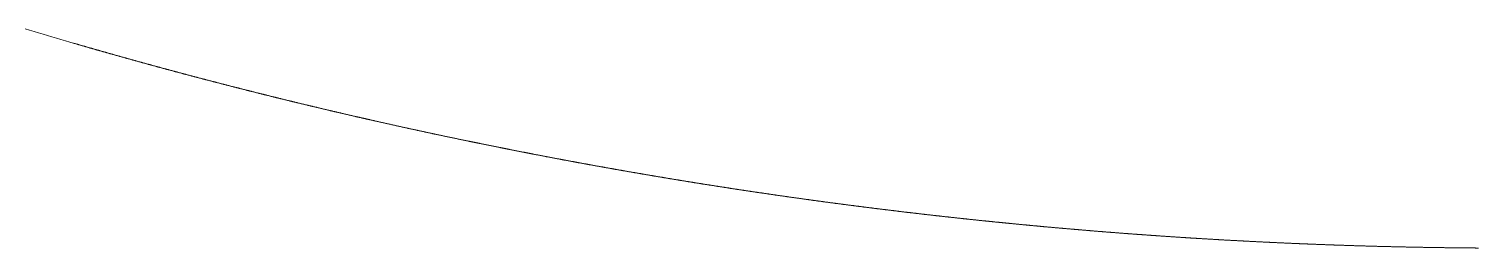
# Model space of a CAD drawing. Header units: millimetres. Extents: x 340455 to 340556, y 7380652 to 7380707.
# Drawn here: x 340485.4193 to 340485.4891, y 7380687.3692 to 7380687.3797 of the extents above; entities that cross this region are included whole.
import ezdxf

# ---------------------------------------------------------------- set-up
doc = ezdxf.new("R2010")
doc.units = ezdxf.units.MM
doc.layers.add('Visto', color=144, linetype='Continuous', lineweight=5)

# ---------------------------------------------------------------- blocks, each defined once
blk = doc.blocks.new('SHAPE2DVIEW008')
at = {"color": 0}
blk.add_lwpolyline([(5970.858, -7463.298), (5970.793, -7463.513), (5970.729, -7463.728), (5970.666, -7463.944), (5970.602, -7464.16), (5970.539, -7464.375), (5970.475, -7464.591), (5970.412, -7464.806), (5970.35, -7465.022), (5970.287, -7465.238), (5970.225, -7465.454), (5970.181, -7465.606), (5970.173, -7465.632), (5970.166, -7465.658), (5970.158, -7465.684), (5970.151, -7465.71), (5970.143, -7465.736), (5970.136, -7465.762), (5970.128, -7465.788), (5970.121, -7465.814), (5970.113, -7465.839), (5970.106, -7465.865), (5970.098, -7465.891), (5970.091, -7465.917), (5970.083, -7465.943), (5970.076, -7465.969), (5970.068, -7465.995), (5970.061, -7466.021), (5970.053, -7466.047), (5970.046, -7466.073), (5970.038, -7466.099), (5970.031, -7466.125), (5970.023, -7466.151), (5970.016, -7466.177), (5970.008, -7466.203), (5970.001, -7466.229), (5969.993, -7466.255), (5969.986, -7466.28), (5969.978, -7466.306), (5969.971, -7466.332), (5969.963, -7466.358), (5969.956, -7466.384), (5969.949, -7466.41), (5969.941, -7466.436), (5969.934, -7466.462), (5969.926, -7466.488), (5969.919, -7466.514), (5969.911, -7466.54), (5969.904, -7466.566), (5969.897, -7466.592), (5969.889, -7466.618), (5969.882, -7466.644), (5969.874, -7466.67), (5969.867, -7466.696), (5969.859, -7466.722), (5969.852, -7466.748), (5969.845, -7466.774), (5969.837, -7466.8), (5969.83, -7466.826), (5969.822, -7466.852), (5969.815, -7466.878), (5969.808, -7466.903), (5969.8, -7466.929), (5969.793, -7466.955), (5969.785, -7466.981), (5969.778, -7467.007), (5969.771, -7467.033), (5969.763, -7467.059), (5969.756, -7467.085), (5969.749, -7467.111), (5969.741, -7467.137), (5969.734, -7467.163), (5969.727, -7467.189), (5969.719, -7467.215), (5969.712, -7467.241), (5969.704, -7467.267), (5969.697, -7467.293), (5969.69, -7467.319), (5969.682, -7467.345), (5969.675, -7467.371), (5969.668, -7467.397), (5969.66, -7467.423), (5969.653, -7467.449), (5969.646, -7467.475), (5969.638, -7467.501), (5969.631, -7467.527), (5969.624, -7467.553), (5969.616, -7467.579), (5969.609, -7467.605), (5969.602, -7467.631), (5969.594, -7467.657), (5969.587, -7467.683), (5969.58, -7467.709), (5969.573, -7467.735), (5969.565, -7467.761), (5969.558, -7467.787), (5969.551, -7467.813), (5969.543, -7467.839), (5969.536, -7467.865), (5969.529, -7467.891), (5969.522, -7467.917), (5969.514, -7467.943), (5969.507, -7467.969), (5969.5, -7467.995), (5969.492, -7468.021), (5969.485, -7468.047), (5969.478, -7468.073), (5969.471, -7468.099), (5969.463, -7468.125), (5969.456, -7468.151), (5969.449, -7468.177), (5969.442, -7468.203), (5969.434, -7468.229), (5969.427, -7468.255), (5969.42, -7468.281), (5969.413, -7468.307), (5969.405, -7468.333), (5969.398, -7468.359), (5969.391, -7468.385), (5969.384, -7468.411), (5969.376, -7468.437), (5969.369, -7468.463), (5969.362, -7468.489), (5969.355, -7468.515), (5969.348, -7468.541), (5969.34, -7468.567), (5969.333, -7468.593), (5969.326, -7468.619), (5969.319, -7468.645), (5969.312, -7468.671), (5969.304, -7468.697), (5969.297, -7468.723), (5969.29, -7468.749), (5969.283, -7468.775), (5969.276, -7468.801), (5969.268, -7468.827), (5969.261, -7468.853), (5969.254, -7468.879), (5969.247, -7468.905), (5969.24, -7468.931), (5969.233, -7468.957), (5969.225, -7468.983), (5969.218, -7469.009), (5969.211, -7469.035), (5969.204, -7469.061), (5969.197, -7469.088), (5969.19, -7469.114), (5969.182, -7469.14), (5969.175, -7469.166), (5969.168, -7469.192), (5969.161, -7469.218), (5969.154, -7469.244), (5969.147, -7469.27), (5969.14, -7469.296), (5969.132, -7469.322), (5969.125, -7469.348), (5969.118, -7469.374), (5969.111, -7469.4), (5969.104, -7469.426), (5969.097, -7469.452), (5969.09, -7469.478), (5969.083, -7469.504), (5969.076, -7469.53), (5969.068, -7469.556), (5969.061, -7469.582), (5969.054, -7469.608), (5969.047, -7469.634), (5969.04, -7469.66), (5969.033, -7469.687), (5969.026, -7469.713), (5969.019, -7469.739), (5969.012, -7469.765), (5969.005, -7469.791), (5968.998, -7469.817), (5968.99, -7469.843), (5968.983, -7469.869), (5968.976, -7469.895), (5968.969, -7469.921), (5968.962, -7469.947), (5968.955, -7469.973), (5968.948, -7469.999), (5968.941, -7470.025), (5968.934, -7470.051), (5968.927, -7470.077), (5968.92, -7470.103), (5968.913, -7470.129), (5968.906, -7470.156), (5968.899, -7470.182), (5968.892, -7470.208), (5968.885, -7470.234), (5968.878, -7470.26), (5968.871, -7470.286), (5968.864, -7470.312), (5968.857, -7470.338), (5968.85, -7470.364), (5968.843, -7470.39), (5968.836, -7470.416), (5968.829, -7470.442), (5968.822, -7470.468), (5968.815, -7470.494), (5968.808, -7470.521), (5968.801, -7470.547), (5968.794, -7470.573), (5968.787, -7470.599), (5968.78, -7470.625), (5968.773, -7470.651), (5968.766, -7470.677), (5968.759, -7470.703), (5968.752, -7470.729), (5968.745, -7470.755), (5968.738, -7470.781), (5968.731, -7470.807), (5968.724, -7470.834), (5968.717, -7470.86), (5968.71, -7470.886), (5968.703, -7470.912), (5968.696, -7470.938), (5968.689, -7470.964), (5968.682, -7470.99), (5968.675, -7471.016), (5968.668, -7471.042), (5968.661, -7471.068), (5968.654, -7471.094), (5968.647, -7471.12), (5968.64, -7471.147), (5968.634, -7471.173), (5968.627, -7471.199), (5968.62, -7471.225), (5968.613, -7471.251), (5968.606, -7471.277), (5968.599, -7471.303), (5968.592, -7471.329), (5968.585, -7471.355), (5968.578, -7471.381), (5968.571, -7471.408), (5968.564, -7471.434), (5968.557, -7471.46), (5968.551, -7471.486), (5968.544, -7471.512), (5968.537, -7471.538), (5968.53, -7471.564), (5968.523, -7471.59), (5968.516, -7471.616), (5968.509, -7471.643), (5968.502, -7471.669), (5968.496, -7471.695), (5968.489, -7471.721), (5968.482, -7471.747), (5968.475, -7471.773), (5968.468, -7471.799), (5968.461, -7471.825), (5968.454, -7471.851), (5968.447, -7471.878), (5968.441, -7471.904), (5968.434, -7471.93), (5968.427, -7471.956), (5968.42, -7471.982), (5968.413, -7472.008), (5968.406, -7472.034), (5968.4, -7472.06), (5968.393, -7472.086), (5968.386, -7472.113), (5968.379, -7472.139), (5968.372, -7472.165), (5968.365, -7472.191), (5968.359, -7472.217), (5968.352, -7472.243), (5968.345, -7472.269), (5968.338, -7472.295), (5968.331, -7472.322), (5968.325, -7472.348), (5968.318, -7472.374), (5968.311, -7472.4), (5968.304, -7472.426), (5968.297, -7472.452), (5968.291, -7472.478), (5968.284, -7472.504), (5968.277, -7472.531), (5968.27, -7472.557), (5968.264, -7472.583), (5968.257, -7472.609), (5968.25, -7472.635), (5968.243, -7472.661), (5968.236, -7472.687), (5968.23, -7472.714), (5968.223, -7472.74), (5968.216, -7472.766), (5968.209, -7472.792), (5968.203, -7472.818), (5968.196, -7472.844), (5968.189, -7472.87), (5968.182, -7472.897), (5968.176, -7472.923), (5968.169, -7472.949), (5968.162, -7472.975), (5968.156, -7473.001), (5968.149, -7473.027), (5968.142, -7473.053), (5968.135, -7473.08), (5968.129, -7473.106), (5968.122, -7473.132), (5968.115, -7473.158), (5968.108, -7473.184), (5968.102, -7473.21), (5968.095, -7473.236), (5968.088, -7473.263), (5968.082, -7473.289), (5968.075, -7473.315), (5968.068, -7473.341), (5968.062, -7473.367), (5968.055, -7473.393), (5968.048, -7473.42), (5968.042, -7473.446), (5968.035, -7473.472), (5968.028, -7473.498), (5968.021, -7473.524), (5968.015, -7473.55), (5968.008, -7473.577), (5968.001, -7473.603), (5967.995, -7473.629), (5967.988, -7473.655), (5967.982, -7473.681), (5967.975, -7473.707), (5967.968, -7473.734), (5967.962, -7473.76), (5967.955, -7473.786), (5967.948, -7473.812), (5967.942, -7473.838), (5967.935, -7473.864), (5967.928, -7473.891), (5967.922, -7473.917), (5967.915, -7473.943), (5967.908, -7473.969), (5967.902, -7473.995), (5967.895, -7474.021), (5967.889, -7474.048), (5967.882, -7474.074), (5967.875, -7474.1), (5967.869, -7474.126), (5967.862, -7474.152), (5967.856, -7474.178), (5967.849, -7474.205), (5967.842, -7474.231), (5967.836, -7474.257), (5967.829, -7474.283), (5967.823, -7474.309), (5967.816, -7474.336), (5967.809, -7474.362), (5967.803, -7474.388), (5967.796, -7474.414), (5967.79, -7474.44), (5967.783, -7474.466), (5967.777, -7474.493), (5967.77, -7474.519), (5967.763, -7474.545), (5967.757, -7474.571), (5967.75, -7474.597), (5967.744, -7474.624), (5967.737, -7474.65), (5967.731, -7474.676), (5967.724, -7474.702), (5967.718, -7474.728), (5967.711, -7474.755), (5967.704, -7474.781), (5967.698, -7474.807), (5967.691, -7474.833), (5967.685, -7474.859), (5967.678, -7474.886), (5967.672, -7474.912), (5967.665, -7474.938), (5967.659, -7474.964), (5967.652, -7474.99), (5967.646, -7475.017), (5967.639, -7475.043), (5967.633, -7475.069), (5967.626, -7475.095), (5967.62, -7475.121), (5967.613, -7475.148), (5967.607, -7475.174), (5967.6, -7475.2), (5967.594, -7475.226), (5967.587, -7475.252), (5967.581, -7475.279), (5967.574, -7475.305), (5967.568, -7475.331), (5967.561, -7475.357), (5967.555, -7475.383), (5967.548, -7475.41), (5967.542, -7475.436), (5967.536, -7475.462), (5967.529, -7475.488), (5967.523, -7475.515), (5967.516, -7475.541), (5967.51, -7475.567), (5967.503, -7475.593), (5967.497, -7475.619), (5967.49, -7475.646), (5967.484, -7475.672), (5967.477, -7475.698), (5967.471, -7475.724), (5967.465, -7475.751), (5967.458, -7475.777), (5967.452, -7475.803), (5967.445, -7475.829), (5967.439, -7475.855), (5967.432, -7475.882), (5967.426, -7475.908), (5967.42, -7475.934), (5967.413, -7475.96), (5967.407, -7475.987), (5967.4, -7476.013), (5967.394, -7476.039), (5967.388, -7476.065), (5967.381, -7476.091), (5967.375, -7476.118), (5967.368, -7476.144), (5967.362, -7476.17), (5967.356, -7476.196), (5967.349, -7476.223), (5967.343, -7476.249), (5967.337, -7476.275), (5967.33, -7476.301), (5967.324, -7476.328), (5967.317, -7476.354), (5967.311, -7476.38), (5967.305, -7476.406), (5967.298, -7476.433), (5967.292, -7476.459), (5967.286, -7476.485), (5967.279, -7476.511), (5967.273, -7476.537), (5967.267, -7476.564), (5967.26, -7476.59), (5967.254, -7476.616), (5967.248, -7476.642), (5967.241, -7476.669), (5967.235, -7476.695), (5967.229, -7476.721), (5967.222, -7476.747), (5967.216, -7476.774), (5967.21, -7476.8), (5967.203, -7476.826), (5967.197, -7476.852), (5967.191, -7476.879), (5967.184, -7476.905), (5967.178, -7476.931), (5967.172, -7476.957), (5967.165, -7476.984), (5967.159, -7477.01), (5967.153, -7477.036), (5967.147, -7477.062), (5967.14, -7477.089), (5967.134, -7477.115), (5967.128, -7477.141), (5967.121, -7477.167), (5967.115, -7477.194), (5967.109, -7477.22), (5967.103, -7477.246), (5967.096, -7477.273), (5967.09, -7477.299), (5967.084, -7477.325), (5967.078, -7477.351), (5967.071, -7477.378), (5967.065, -7477.404), (5967.059, -7477.43), (5967.053, -7477.456), (5967.046, -7477.483), (5967.04, -7477.509), (5967.034, -7477.535), (5967.028, -7477.561), (5967.021, -7477.588), (5967.015, -7477.614), (5967.009, -7477.64), (5967.003, -7477.667), (5966.996, -7477.693), (5966.99, -7477.719), (5966.984, -7477.745), (5966.978, -7477.772), (5966.972, -7477.798), (5966.965, -7477.824), (5966.959, -7477.85), (5966.953, -7477.877), (5966.947, -7477.903), (5966.941, -7477.929), (5966.934, -7477.956), (5966.928, -7477.982), (5966.922, -7478.008), (5966.916, -7478.034), (5966.91, -7478.061), (5966.904, -7478.087), (5966.897, -7478.113), (5966.891, -7478.14), (5966.885, -7478.166), (5966.879, -7478.192), (5966.873, -7478.218), (5966.867, -7478.245), (5966.86, -7478.271), (5966.854, -7478.297), (5966.848, -7478.324), (5966.842, -7478.35), (5966.836, -7478.376), (5966.83, -7478.402), (5966.823, -7478.429), (5966.817, -7478.455), (5966.811, -7478.481), (5966.805, -7478.508), (5966.799, -7478.534), (5966.793, -7478.56), (5966.787, -7478.586), (5966.781, -7478.613), (5966.774, -7478.639), (5966.768, -7478.665), (5966.762, -7478.692), (5966.756, -7478.718), (5966.75, -7478.744), (5966.744, -7478.771), (5966.738, -7478.797), (5966.732, -7478.823), (5966.726, -7478.849), (5966.719, -7478.876), (5966.713, -7478.902), (5966.707, -7478.928), (5966.701, -7478.955), (5966.695, -7478.981), (5966.689, -7479.007), (5966.683, -7479.034), (5966.677, -7479.06), (5966.671, -7479.086), (5966.665, -7479.112), (5966.659, -7479.139), (5966.653, -7479.165), (5966.647, -7479.191), (5966.641, -7479.218), (5966.634, -7479.244), (5966.628, -7479.27), (5966.622, -7479.297), (5966.616, -7479.323), (5966.61, -7479.349), (5966.604, -7479.376), (5966.598, -7479.402), (5966.592, -7479.428), (5966.586, -7479.455), (5966.58, -7479.481), (5966.574, -7479.507), (5966.568, -7479.533), (5966.562, -7479.56), (5966.556, -7479.586), (5966.55, -7479.612), (5966.544, -7479.639), (5966.538, -7479.665), (5966.532, -7479.691), (5966.526, -7479.718), (5966.52, -7479.744), (5966.514, -7479.77), (5966.508, -7479.797), (5966.502, -7479.823), (5966.496, -7479.849), (5966.49, -7479.876), (5966.484, -7479.902), (5966.478, -7479.928), (5966.472, -7479.955), (5966.466, -7479.981), (5966.46, -7480.007), (5966.454, -7480.034), (5966.448, -7480.06), (5966.442, -7480.086), (5966.436, -7480.113), (5966.43, -7480.139), (5966.424, -7480.165), (5966.418, -7480.192), (5966.412, -7480.218), (5966.407, -7480.244), (5966.401, -7480.271), (5966.395, -7480.297), (5966.389, -7480.323), (5966.383, -7480.35), (5966.377, -7480.376), (5966.371, -7480.402), (5966.365, -7480.429), (5966.359, -7480.455), (5966.353, -7480.481), (5966.347, -7480.508), (5966.341, -7480.534), (5966.335, -7480.56), (5966.33, -7480.587), (5966.324, -7480.613), (5966.318, -7480.639), (5966.312, -7480.666), (5966.306, -7480.692), (5966.3, -7480.719), (5966.294, -7480.745), (5966.288, -7480.771), (5966.282, -7480.798), (5966.276, -7480.824), (5966.271, -7480.85), (5966.265, -7480.877), (5966.259, -7480.903), (5966.253, -7480.929), (5966.247, -7480.956), (5966.241, -7480.982), (5966.235, -7481.008), (5966.23, -7481.035), (5966.224, -7481.061), (5966.218, -7481.087), (5966.212, -7481.114), (5966.206, -7481.14), (5966.2, -7481.167), (5966.194, -7481.193), (5966.189, -7481.219), (5966.183, -7481.246), (5966.177, -7481.272), (5966.171, -7481.298), (5966.165, -7481.325), (5966.159, -7481.351), (5966.154, -7481.377), (5966.148, -7481.404), (5966.142, -7481.43), (5966.136, -7481.456), (5966.13, -7481.483), (5966.125, -7481.509), (5966.119, -7481.536), (5966.113, -7481.562), (5966.107, -7481.588), (5966.101, -7481.615), (5966.096, -7481.641), (5966.09, -7481.667), (5966.084, -7481.694), (5966.078, -7481.72), (5966.072, -7481.747), (5966.067, -7481.773), (5966.061, -7481.799), (5966.055, -7481.826), (5966.049, -7481.852), (5966.044, -7481.878), (5966.038, -7481.905), (5966.032, -7481.931), (5966.026, -7481.958), (5966.021, -7481.984), (5966.015, -7482.01), (5966.009, -7482.037), (5966.003, -7482.063), (5965.998, -7482.089), (5965.992, -7482.116), (5965.986, -7482.142), (5965.98, -7482.169), (5965.975, -7482.195), (5965.969, -7482.221), (5965.963, -7482.248), (5965.957, -7482.274), (5965.952, -7482.301), (5965.946, -7482.327), (5965.94, -7482.353), (5965.935, -7482.38), (5965.929, -7482.406), (5965.923, -7482.432), (5965.917, -7482.459), (5965.912, -7482.485), (5965.906, -7482.512), (5965.9, -7482.538), (5965.895, -7482.564), (5965.889, -7482.591), (5965.883, -7482.617), (5965.878, -7482.644), (5965.872, -7482.67), (5965.866, -7482.696), (5965.86, -7482.723), (5965.855, -7482.749), (5965.849, -7482.776), (5965.843, -7482.802), (5965.838, -7482.828), (5965.832, -7482.855), (5965.827, -7482.881), (5965.821, -7482.908), (5965.815, -7482.934), (5965.81, -7482.96), (5965.804, -7482.987), (5965.798, -7483.013), (5965.793, -7483.04), (5965.787, -7483.066), (5965.781, -7483.092), (5965.776, -7483.119), (5965.77, -7483.145), (5965.764, -7483.172), (5965.759, -7483.198), (5965.753, -7483.224), (5965.748, -7483.251), (5965.742, -7483.277), (5965.736, -7483.304), (5965.731, -7483.33), (5965.725, -7483.356), (5965.72, -7483.383), (5965.714, -7483.409), (5965.708, -7483.436), (5965.703, -7483.462), (5965.697, -7483.489), (5965.692, -7483.515), (5965.686, -7483.541), (5965.68, -7483.568), (5965.675, -7483.594), (5965.669, -7483.621), (5965.664, -7483.647), (5965.658, -7483.673), (5965.652, -7483.7), (5965.647, -7483.726), (5965.641, -7483.753), (5965.636, -7483.779), (5965.63, -7483.806), (5965.625, -7483.832), (5965.619, -7483.858), (5965.614, -7483.885), (5965.608, -7483.911), (5965.602, -7483.938), (5965.597, -7483.964), (5965.591, -7483.99), (5965.586, -7484.017), (5965.58, -7484.043), (5965.575, -7484.07), (5965.569, -7484.096), (5965.564, -7484.123), (5965.558, -7484.149), (5965.553, -7484.175), (5965.547, -7484.202), (5965.542, -7484.228), (5965.536, -7484.255), (5965.531, -7484.281), (5965.525, -7484.308), (5965.52, -7484.334), (5965.514, -7484.36), (5965.509, -7484.387), (5965.503, -7484.413), (5965.498, -7484.44), (5965.492, -7484.466), (5965.487, -7484.493), (5965.481, -7484.519), (5965.476, -7484.546), (5965.47, -7484.572), (5965.465, -7484.598), (5965.459, -7484.625), (5965.454, -7484.651), (5965.448, -7484.678), (5965.443, -7484.704), (5965.438, -7484.731), (5965.432, -7484.757), (5965.427, -7484.783), (5965.421, -7484.81), (5965.416, -7484.836), (5965.41, -7484.863), (5965.405, -7484.889), (5965.399, -7484.916), (5965.394, -7484.942), (5965.389, -7484.969), (5965.383, -7484.995), (5965.378, -7485.021), (5965.372, -7485.048), (5965.367, -7485.074), (5965.361, -7485.101), (5965.356, -7485.127), (5965.351, -7485.154), (5965.345, -7485.18), (5965.34, -7485.207), (5965.334, -7485.233), (5965.329, -7485.26), (5965.324, -7485.286), (5965.318, -7485.312), (5965.313, -7485.339), (5965.307, -7485.365), (5965.302, -7485.392), (5965.297, -7485.418), (5965.291, -7485.445), (5965.286, -7485.471), (5965.28, -7485.498), (5965.275, -7485.524), (5965.27, -7485.551), (5965.264, -7485.577), (5965.259, -7485.603), (5965.254, -7485.63), (5965.248, -7485.656), (5965.243, -7485.683), (5965.238, -7485.709), (5965.232, -7485.736), (5965.227, -7485.762), (5965.222, -7485.789), (5965.216, -7485.815), (5965.211, -7485.842), (5965.206, -7485.868), (5965.2, -7485.895), (5965.195, -7485.921), (5965.19, -7485.948), (5965.184, -7485.974), (5965.179, -7486), (5965.174, -7486.027), (5965.168, -7486.053), (5965.163, -7486.08), (5965.158, -7486.106), (5965.152, -7486.133), (5965.147, -7486.159), (5965.142, -7486.186), (5965.136, -7486.212), (5965.131, -7486.239), (5965.126, -7486.265), (5965.121, -7486.292), (5965.115, -7486.318), (5965.11, -7486.345), (5965.105, -7486.371), (5965.099, -7486.398), (5965.094, -7486.424), (5965.089, -7486.451), (5965.084, -7486.477), (5965.078, -7486.503), (5965.073, -7486.53), (5965.068, -7486.556), (5965.063, -7486.583), (5965.057, -7486.609), (5965.052, -7486.636), (5965.047, -7486.662), (5965.042, -7486.689), (5965.036, -7486.715), (5965.031, -7486.742), (5965.026, -7486.768), (5965.021, -7486.795), (5965.015, -7486.821), (5965.01, -7486.848), (5965.005, -7486.874), (5965, -7486.901), (5964.994, -7486.927), (5964.989, -7486.954), (5964.984, -7486.98), (5964.979, -7487.007), (5964.974, -7487.033), (5964.968, -7487.06), (5964.963, -7487.086), (5964.958, -7487.113), (5964.953, -7487.139), (5964.948, -7487.166), (5964.942, -7487.192), (5964.937, -7487.219), (5964.932, -7487.245), (5964.927, -7487.272), (5964.922, -7487.298), (5964.917, -7487.325), (5964.911, -7487.351), (5964.906, -7487.378), (5964.901, -7487.404), (5964.896, -7487.431), (5964.891, -7487.457), (5964.886, -7487.484), (5964.88, -7487.51), (5964.875, -7487.537), (5964.87, -7487.563), (5964.865, -7487.59), (5964.86, -7487.616), (5964.855, -7487.643), (5964.849, -7487.669), (5964.844, -7487.696), (5964.839, -7487.722), (5964.834, -7487.749), (5964.829, -7487.775), (5964.824, -7487.802), (5964.819, -7487.828), (5964.814, -7487.855), (5964.808, -7487.881), (5964.803, -7487.908), (5964.798, -7487.934), (5964.793, -7487.961), (5964.788, -7487.987), (5964.783, -7488.014), (5964.778, -7488.04), (5964.773, -7488.067), (5964.768, -7488.093), (5964.763, -7488.12), (5964.757, -7488.146), (5964.752, -7488.173), (5964.747, -7488.199), (5964.742, -7488.226), (5964.737, -7488.252), (5964.732, -7488.279), (5964.727, -7488.305), (5964.722, -7488.332), (5964.717, -7488.359), (5964.712, -7488.385), (5964.707, -7488.412), (5964.702, -7488.438), (5964.697, -7488.465), (5964.692, -7488.491), (5964.687, -7488.518), (5964.681, -7488.544), (5964.676, -7488.571), (5964.671, -7488.597), (5964.666, -7488.624), (5964.661, -7488.65), (5964.656, -7488.677), (5964.651, -7488.703), (5964.646, -7488.73), (5964.641, -7488.756), (5964.636, -7488.783), (5964.631, -7488.809), (5964.626, -7488.836), (5964.621, -7488.862), (5964.616, -7488.889), (5964.611, -7488.916), (5964.606, -7488.942), (5964.601, -7488.969), (5964.596, -7488.995), (5964.591, -7489.022), (5964.586, -7489.048), (5964.581, -7489.075), (5964.576, -7489.101), (5964.571, -7489.128), (5964.566, -7489.154), (5964.561, -7489.181), (5964.556, -7489.207), (5964.551, -7489.234), (5964.546, -7489.26), (5964.541, -7489.287), (5964.536, -7489.314), (5964.532, -7489.34), (5964.527, -7489.367), (5964.522, -7489.393), (5964.517, -7489.42), (5964.512, -7489.446), (5964.507, -7489.473), (5964.502, -7489.499), (5964.497, -7489.526), (5964.492, -7489.552), (5964.487, -7489.579), (5964.482, -7489.606), (5964.477, -7489.632), (5964.472, -7489.659), (5964.467, -7489.685), (5964.462, -7489.712), (5964.457, -7489.738), (5964.453, -7489.765), (5964.448, -7489.791), (5964.443, -7489.818), (5964.438, -7489.844), (5964.433, -7489.871), (5964.428, -7489.898), (5964.423, -7489.924), (5964.418, -7489.951), (5964.413, -7489.977), (5964.408, -7490.004), (5964.404, -7490.03), (5964.399, -7490.057), (5964.394, -7490.083), (5964.389, -7490.11), (5964.384, -7490.137), (5964.379, -7490.163), (5964.374, -7490.19), (5964.369, -7490.216), (5964.365, -7490.243), (5964.36, -7490.269), (5964.355, -7490.296), (5964.35, -7490.322), (5964.345, -7490.349), (5964.34, -7490.376), (5964.336, -7490.402), (5964.331, -7490.429), (5964.326, -7490.455), (5964.321, -7490.482), (5964.316, -7490.508), (5964.311, -7490.535), (5964.307, -7490.562), (5964.302, -7490.588), (5964.297, -7490.615), (5964.292, -7490.641), (5964.287, -7490.668), (5964.282, -7490.694), (5964.278, -7490.721), (5964.273, -7490.747), (5964.268, -7490.774), (5964.263, -7490.801), (5964.258, -7490.827), (5964.254, -7490.854), (5964.249, -7490.88), (5964.244, -7490.907), (5964.239, -7490.933), (5964.235, -7490.96), (5964.23, -7490.987), (5964.225, -7491.013), (5964.22, -7491.04), (5964.215, -7491.066), (5964.211, -7491.093), (5964.206, -7491.119), (5964.201, -7491.146), (5964.196, -7491.173), (5964.192, -7491.199), (5964.187, -7491.226), (5964.182, -7491.252), (5964.177, -7491.279), (5964.173, -7491.306), (5964.168, -7491.332), (5964.163, -7491.359), (5964.158, -7491.385), (5964.154, -7491.412), (5964.149, -7491.438), (5964.144, -7491.465), (5964.139, -7491.492), (5964.135, -7491.518), (5964.13, -7491.545), (5964.125, -7491.571), (5964.121, -7491.598), (5964.116, -7491.624), (5964.111, -7491.651), (5964.106, -7491.678), (5964.102, -7491.704), (5964.097, -7491.731), (5964.092, -7491.757), (5964.088, -7491.784), (5964.083, -7491.811), (5964.078, -7491.837), (5964.074, -7491.864), (5964.069, -7491.89), (5964.064, -7491.917), (5964.06, -7491.944), (5964.055, -7491.97), (5964.05, -7491.997), (5964.046, -7492.023), (5964.041, -7492.05), (5964.036, -7492.077), (5964.032, -7492.103), (5964.027, -7492.13), (5964.022, -7492.156), (5964.018, -7492.183), (5964.013, -7492.209), (5964.008, -7492.236), (5964.004, -7492.263), (5963.999, -7492.289), (5963.994, -7492.316), (5963.99, -7492.342), (5963.985, -7492.369), (5963.981, -7492.396), (5963.976, -7492.422), (5963.971, -7492.449), (5963.967, -7492.475), (5963.962, -7492.502), (5963.957, -7492.529), (5963.953, -7492.555), (5963.948, -7492.582), (5963.944, -7492.608), (5963.939, -7492.635), (5963.934, -7492.662), (5963.93, -7492.688), (5963.925, -7492.715), (5963.921, -7492.741), (5963.916, -7492.768), (5963.911, -7492.795), (5963.907, -7492.821), (5963.902, -7492.848), (5963.898, -7492.875), (5963.893, -7492.901), (5963.889, -7492.928), (5963.884, -7492.954), (5963.879, -7492.981), (5963.875, -7493.008), (5963.87, -7493.034), (5963.866, -7493.061), (5963.861, -7493.087), (5963.857, -7493.114), (5963.852, -7493.141), (5963.848, -7493.167), (5963.843, -7493.194), (5963.839, -7493.22), (5963.834, -7493.247), (5963.829, -7493.274), (5963.825, -7493.3), (5963.82, -7493.327), (5963.816, -7493.354), (5963.811, -7493.38), (5963.807, -7493.407), (5963.802, -7493.433), (5963.798, -7493.46), (5963.793, -7493.487), (5963.789, -7493.513), (5963.784, -7493.54), (5963.78, -7493.567), (5963.775, -7493.593), (5963.771, -7493.62), (5963.766, -7493.646), (5963.762, -7493.673), (5963.757, -7493.7), (5963.753, -7493.726), (5963.748, -7493.753), (5963.744, -7493.78), (5963.739, -7493.806), (5963.735, -7493.833), (5963.731, -7493.859), (5963.726, -7493.886), (5963.722, -7493.913), (5963.717, -7493.939), (5963.713, -7493.966), (5963.708, -7493.993), (5963.704, -7494.019), (5963.699, -7494.046), (5963.695, -7494.072), (5963.69, -7494.099), (5963.686, -7494.126), (5963.682, -7494.152), (5963.677, -7494.179), (5963.673, -7494.206), (5963.668, -7494.232), (5963.664, -7494.259), (5963.659, -7494.285), (5963.655, -7494.312), (5963.651, -7494.339), (5963.646, -7494.365), (5963.642, -7494.392), (5963.637, -7494.419), (5963.633, -7494.445), (5963.629, -7494.472), (5963.624, -7494.499), (5963.62, -7494.525), (5963.615, -7494.552), (5963.611, -7494.578), (5963.607, -7494.605), (5963.602, -7494.632), (5963.598, -7494.658), (5963.593, -7494.685), (5963.589, -7494.712), (5963.585, -7494.738), (5963.58, -7494.765), (5963.576, -7494.792), (5963.572, -7494.818), (5963.567, -7494.845), (5963.563, -7494.872), (5963.559, -7494.898), (5963.554, -7494.925), (5963.55, -7494.951), (5963.545, -7494.978), (5963.541, -7495.005), (5963.537, -7495.031), (5963.532, -7495.058), (5963.528, -7495.085), (5963.524, -7495.111), (5963.519, -7495.138), (5963.515, -7495.165), (5963.511, -7495.191), (5963.506, -7495.218), (5963.502, -7495.245), (5963.498, -7495.271), (5963.494, -7495.298), (5963.489, -7495.325), (5963.485, -7495.351), (5963.481, -7495.378), (5963.476, -7495.405), (5963.472, -7495.431), (5963.468, -7495.458), (5963.463, -7495.485), (5963.459, -7495.511), (5963.455, -7495.538), (5963.451, -7495.564), (5963.446, -7495.591), (5963.442, -7495.618), (5963.438, -7495.644), (5963.433, -7495.671), (5963.429, -7495.698), (5963.425, -7495.724), (5963.421, -7495.751), (5963.416, -7495.778), (5963.412, -7495.804), (5963.408, -7495.831), (5963.404, -7495.858), (5963.399, -7495.884), (5963.395, -7495.911), (5963.391, -7495.938), (5963.387, -7495.964), (5963.382, -7495.991), (5963.378, -7496.018), (5963.374, -7496.044), (5963.37, -7496.071), (5963.366, -7496.098), (5963.361, -7496.124), (5963.357, -7496.151), (5963.353, -7496.178), (5963.349, -7496.204), (5963.344, -7496.231), (5963.34, -7496.258), (5963.336, -7496.284), (5963.332, -7496.311), (5963.328, -7496.338), (5963.323, -7496.364), (5963.319, -7496.391), (5963.315, -7496.418), (5963.311, -7496.444), (5963.307, -7496.471), (5963.302, -7496.498), (5963.298, -7496.524), (5963.294, -7496.551), (5963.29, -7496.578), (5963.286, -7496.604), (5963.282, -7496.631), (5963.277, -7496.658), (5963.273, -7496.684), (5963.269, -7496.711), (5963.265, -7496.738), (5963.261, -7496.765), (5963.257, -7496.791), (5963.253, -7496.818), (5963.248, -7496.845), (5963.244, -7496.871), (5963.24, -7496.898), (5963.236, -7496.925), (5963.232, -7496.951), (5963.228, -7496.978), (5963.224, -7497.005), (5963.219, -7497.031), (5963.215, -7497.058), (5963.211, -7497.085), (5963.207, -7497.111), (5963.203, -7497.138), (5963.199, -7497.165), (5963.195, -7497.191), (5963.191, -7497.218), (5963.187, -7497.245), (5963.182, -7497.271), (5963.178, -7497.298), (5963.174, -7497.325), (5963.17, -7497.352), (5963.166, -7497.378), (5963.162, -7497.405), (5963.158, -7497.432), (5963.154, -7497.458), (5963.15, -7497.485), (5963.146, -7497.512), (5963.142, -7497.538), (5963.138, -7497.565), (5963.134, -7497.592), (5963.129, -7497.618), (5963.125, -7497.645), (5963.121, -7497.672), (5963.117, -7497.698), (5963.113, -7497.725), (5963.109, -7497.752), (5963.105, -7497.779), (5963.101, -7497.805), (5963.097, -7497.832), (5963.093, -7497.859), (5963.089, -7497.885), (5963.085, -7497.912), (5963.081, -7497.939), (5963.077, -7497.965), (5963.073, -7497.992), (5963.069, -7498.019), (5963.065, -7498.046), (5963.061, -7498.072), (5963.057, -7498.099), (5963.053, -7498.126), (5963.049, -7498.152), (5963.045, -7498.179), (5963.041, -7498.206), (5963.037, -7498.232), (5963.033, -7498.259), (5963.029, -7498.286), (5963.025, -7498.313), (5963.021, -7498.339), (5963.017, -7498.366), (5963.013, -7498.393), (5963.009, -7498.419), (5963.005, -7498.446), (5963.001, -7498.473), (5962.997, -7498.499), (5962.993, -7498.526), (5962.989, -7498.553), (5962.985, -7498.58), (5962.981, -7498.606), (5962.977, -7498.633), (5962.973, -7498.66), (5962.969, -7498.686), (5962.966, -7498.713), (5962.962, -7498.74), (5962.958, -7498.767), (5962.954, -7498.793), (5962.95, -7498.82), (5962.946, -7498.847), (5962.942, -7498.873), (5962.938, -7498.9), (5962.934, -7498.927), (5962.93, -7498.954), (5962.926, -7498.98), (5962.922, -7499.007), (5962.918, -7499.034), (5962.915, -7499.06), (5962.911, -7499.087), (5962.907, -7499.114), (5962.903, -7499.141), (5962.899, -7499.167), (5962.895, -7499.194), (5962.891, -7499.221), (5962.887, -7499.247), (5962.883, -7499.274), (5962.88, -7499.301), (5962.876, -7499.328), (5962.872, -7499.354), (5962.868, -7499.381), (5962.864, -7499.408), (5962.86, -7499.434), (5962.856, -7499.461), (5962.852, -7499.488), (5962.849, -7499.515), (5962.845, -7499.541), (5962.841, -7499.568), (5962.837, -7499.595), (5962.833, -7499.622), (5962.829, -7499.648), (5962.826, -7499.675), (5962.822, -7499.702), (5962.818, -7499.728), (5962.814, -7499.755), (5962.81, -7499.782), (5962.806, -7499.809), (5962.803, -7499.835), (5962.799, -7499.862), (5962.795, -7499.889), (5962.791, -7499.916), (5962.787, -7499.942), (5962.784, -7499.969), (5962.78, -7499.996), (5962.776, -7500.022), (5962.772, -7500.049), (5962.768, -7500.076), (5962.765, -7500.103), (5962.761, -7500.129), (5962.757, -7500.156), (5962.753, -7500.183), (5962.749, -7500.21), (5962.746, -7500.236), (5962.742, -7500.263), (5962.738, -7500.29), (5962.734, -7500.316), (5962.731, -7500.343), (5962.727, -7500.37), (5962.723, -7500.397), (5962.719, -7500.423), (5962.716, -7500.45), (5962.712, -7500.477), (5962.708, -7500.504), (5962.704, -7500.53), (5962.701, -7500.557), (5962.697, -7500.584), (5962.693, -7500.611), (5962.689, -7500.637), (5962.686, -7500.664), (5962.682, -7500.691), (5962.678, -7500.718), (5962.674, -7500.744), (5962.671, -7500.771), (5962.667, -7500.798), (5962.663, -7500.825), (5962.66, -7500.851), (5962.656, -7500.878), (5962.652, -7500.905), (5962.648, -7500.931), (5962.645, -7500.958), (5962.641, -7500.985), (5962.637, -7501.012), (5962.634, -7501.038), (5962.63, -7501.065), (5962.626, -7501.092), (5962.623, -7501.119), (5962.619, -7501.145), (5962.615, -7501.172), (5962.612, -7501.199), (5962.608, -7501.226), (5962.604, -7501.252), (5962.601, -7501.279), (5962.597, -7501.306), (5962.593, -7501.333), (5962.59, -7501.359), (5962.586, -7501.386), (5962.582, -7501.413), (5962.579, -7501.44), (5962.575, -7501.466), (5962.571, -7501.493), (5962.568, -7501.52), (5962.564, -7501.547), (5962.561, -7501.573), (5962.557, -7501.6), (5962.553, -7501.627), (5962.55, -7501.654), (5962.546, -7501.68), (5962.542, -7501.707), (5962.539, -7501.734), (5962.535, -7501.761), (5962.532, -7501.788), (5962.528, -7501.814), (5962.524, -7501.841), (5962.521, -7501.868), (5962.517, -7501.895), (5962.514, -7501.921), (5962.51, -7501.948), (5962.506, -7501.975), (5962.503, -7502.002), (5962.499, -7502.028), (5962.496, -7502.055), (5962.492, -7502.082), (5962.489, -7502.109), (5962.485, -7502.135), (5962.481, -7502.162), (5962.478, -7502.189), (5962.474, -7502.216), (5962.471, -7502.242), (5962.467, -7502.269), (5962.464, -7502.296), (5962.46, -7502.323), (5962.456, -7502.349), (5962.453, -7502.376), (5962.449, -7502.403), (5962.446, -7502.43), (5962.442, -7502.457), (5962.439, -7502.483), (5962.435, -7502.51), (5962.432, -7502.537), (5962.428, -7502.564), (5962.425, -7502.59), (5962.421, -7502.617), (5962.418, -7502.644), (5962.414, -7502.671), (5962.411, -7502.697), (5962.407, -7502.724), (5962.404, -7502.751), (5962.4, -7502.778), (5962.397, -7502.805), (5962.393, -7502.831), (5962.39, -7502.858), (5962.386, -7502.885), (5962.383, -7502.912), (5962.379, -7502.938), (5962.376, -7502.965), (5962.372, -7502.992), (5962.369, -7503.019), (5962.365, -7503.045), (5962.362, -7503.072), (5962.358, -7503.099), (5962.355, -7503.126), (5962.351, -7503.153), (5962.348, -7503.179), (5962.345, -7503.206), (5962.341, -7503.233), (5962.338, -7503.26), (5962.334, -7503.286), (5962.331, -7503.313), (5962.327, -7503.34), (5962.324, -7503.367), (5962.32, -7503.394), (5962.317, -7503.42), (5962.314, -7503.447), (5962.31, -7503.474), (5962.307, -7503.501), (5962.303, -7503.528), (5962.3, -7503.554), (5962.296, -7503.581), (5962.293, -7503.608), (5962.29, -7503.635), (5962.286, -7503.661), (5962.283, -7503.688), (5962.279, -7503.715), (5962.276, -7503.742), (5962.273, -7503.769), (5962.269, -7503.795), (5962.266, -7503.822), (5962.263, -7503.849), (5962.259, -7503.876), (5962.256, -7503.902), (5962.252, -7503.929), (5962.249, -7503.956), (5962.246, -7503.983), (5962.242, -7504.01), (5962.239, -7504.036), (5962.236, -7504.063), (5962.232, -7504.09), (5962.229, -7504.117), (5962.225, -7504.144), (5962.222, -7504.17), (5962.219, -7504.197), (5962.215, -7504.224), (5962.212, -7504.251), (5962.209, -7504.278), (5962.205, -7504.304), (5962.202, -7504.331), (5962.199, -7504.358), (5962.195, -7504.385), (5962.192, -7504.411), (5962.189, -7504.438), (5962.185, -7504.465), (5962.182, -7504.492), (5962.179, -7504.519), (5962.176, -7504.545), (5962.172, -7504.572), (5962.169, -7504.599), (5962.166, -7504.626), (5962.162, -7504.653), (5962.159, -7504.679), (5962.156, -7504.706), (5962.152, -7504.733), (5962.149, -7504.76), (5962.146, -7504.787), (5962.143, -7504.813), (5962.139, -7504.84), (5962.136, -7504.867), (5962.133, -7504.894), (5962.13, -7504.921), (5962.126, -7504.947), (5962.123, -7504.974), (5962.12, -7505.001), (5962.116, -7505.028), (5962.113, -7505.055), (5962.11, -7505.081), (5962.107, -7505.108), (5962.103, -7505.135), (5962.1, -7505.162), (5962.097, -7505.189), (5962.094, -7505.215), (5962.091, -7505.242), (5962.087, -7505.269), (5962.084, -7505.296), (5962.081, -7505.323), (5962.078, -7505.349), (5962.074, -7505.376), (5962.071, -7505.403), (5962.068, -7505.43), (5962.065, -7505.457), (5962.062, -7505.484), (5962.058, -7505.51), (5962.055, -7505.537), (5962.052, -7505.564), (5962.049, -7505.591), (5962.046, -7505.618), (5962.042, -7505.644), (5962.039, -7505.671), (5962.036, -7505.698), (5962.033, -7505.725), (5962.03, -7505.752), (5962.026, -7505.778), (5962.023, -7505.805), (5962.02, -7505.832), (5962.017, -7505.859), (5962.014, -7505.886), (5962.011, -7505.912), (5962.007, -7505.939), (5962.004, -7505.966), (5962.001, -7505.993), (5961.998, -7506.02), (5961.995, -7506.047), (5961.992, -7506.073), (5961.989, -7506.1), (5961.985, -7506.127), (5961.982, -7506.154), (5961.979, -7506.181), (5961.976, -7506.207), (5961.973, -7506.234), (5961.97, -7506.261), (5961.967, -7506.288), (5961.964, -7506.315), (5961.96, -7506.342), (5961.957, -7506.368), (5961.954, -7506.395), (5961.951, -7506.422), (5961.948, -7506.449), (5961.945, -7506.476), (5961.942, -7506.502), (5961.939, -7506.529), (5961.936, -7506.556), (5961.933, -7506.583), (5961.93, -7506.61), (5961.926, -7506.637), (5961.923, -7506.663), (5961.92, -7506.69), (5961.917, -7506.717), (5961.914, -7506.744), (5961.911, -7506.771), (5961.908, -7506.798), (5961.905, -7506.824), (5961.902, -7506.851), (5961.899, -7506.878), (5961.896, -7506.905), (5961.893, -7506.932), (5961.89, -7506.958), (5961.887, -7506.985), (5961.884, -7507.012), (5961.881, -7507.039), (5961.878, -7507.066), (5961.874, -7507.093), (5961.871, -7507.119), (5961.868, -7507.146), (5961.865, -7507.173), (5961.862, -7507.2), (5961.859, -7507.227), (5961.856, -7507.254), (5961.853, -7507.28), (5961.85, -7507.307), (5961.847, -7507.334), (5961.844, -7507.361), (5961.841, -7507.388), (5961.838, -7507.415), (5961.835, -7507.441), (5961.832, -7507.468), (5961.829, -7507.495), (5961.826, -7507.522), (5961.823, -7507.549), (5961.82, -7507.576), (5961.817, -7507.602), (5961.814, -7507.629), (5961.811, -7507.656), (5961.809, -7507.683), (5961.806, -7507.71), (5961.803, -7507.737), (5961.8, -7507.763), (5961.797, -7507.79), (5961.794, -7507.817), (5961.791, -7507.844), (5961.788, -7507.871), (5961.785, -7507.898), (5961.782, -7507.924), (5961.779, -7507.951), (5961.776, -7507.978), (5961.773, -7508.005), (5961.77, -7508.032), (5961.767, -7508.059), (5961.764, -7508.085), (5961.761, -7508.112), (5961.758, -7508.139), (5961.756, -7508.166), (5961.753, -7508.193), (5961.75, -7508.22), (5961.747, -7508.247), (5961.744, -7508.273), (5961.741, -7508.3), (5961.738, -7508.327), (5961.735, -7508.354), (5961.732, -7508.381), (5961.729, -7508.408), (5961.727, -7508.434), (5961.724, -7508.461), (5961.721, -7508.488), (5961.718, -7508.515), (5961.715, -7508.542), (5961.712, -7508.569), (5961.709, -7508.595), (5961.706, -7508.622), (5961.704, -7508.649), (5961.701, -7508.676), (5961.698, -7508.703), (5961.695, -7508.73), (5961.692, -7508.757), (5961.689, -7508.783), (5961.686, -7508.81), (5961.684, -7508.837), (5961.681, -7508.864), (5961.678, -7508.891), (5961.675, -7508.918), (5961.672, -7508.944), (5961.669, -7508.971), (5961.667, -7508.998), (5961.664, -7509.025), (5961.661, -7509.052), (5961.658, -7509.079), (5961.655, -7509.106), (5961.653, -7509.132), (5961.65, -7509.159), (5961.647, -7509.186), (5961.644, -7509.213), (5961.641, -7509.24), (5961.639, -7509.267), (5961.636, -7509.294), (5961.633, -7509.32), (5961.63, -7509.347), (5961.627, -7509.374), (5961.625, -7509.401), (5961.622, -7509.428), (5961.619, -7509.455), (5961.616, -7509.482), (5961.613, -7509.508), (5961.611, -7509.535), (5961.608, -7509.562), (5961.605, -7509.589), (5961.602, -7509.616), (5961.6, -7509.643), (5961.597, -7509.67), (5961.594, -7509.696), (5961.591, -7509.723), (5961.589, -7509.75), (5961.586, -7509.777), (5961.583, -7509.804), (5961.58, -7509.831), (5961.578, -7509.858), (5961.575, -7509.884), (5961.572, -7509.911), (5961.57, -7509.938), (5961.567, -7509.965), (5961.564, -7509.992), (5961.561, -7510.019), (5961.559, -7510.046), (5961.556, -7510.072), (5961.553, -7510.099), (5961.551, -7510.126), (5961.548, -7510.153), (5961.545, -7510.18), (5961.542, -7510.207), (5961.54, -7510.234), (5961.537, -7510.261), (5961.534, -7510.287), (5961.532, -7510.314), (5961.529, -7510.341), (5961.526, -7510.368), (5961.524, -7510.395), (5961.521, -7510.422), (5961.518, -7510.449), (5961.516, -7510.475), (5961.513, -7510.502), (5961.51, -7510.529), (5961.508, -7510.556), (5961.505, -7510.583), (5961.502, -7510.61), (5961.5, -7510.637), (5961.497, -7510.664), (5961.494, -7510.69), (5961.492, -7510.717), (5961.489, -7510.744), (5961.487, -7510.771), (5961.484, -7510.798), (5961.481, -7510.825), (5961.479, -7510.852), (5961.476, -7510.878), (5961.473, -7510.905), (5961.471, -7510.932), (5961.468, -7510.959), (5961.466, -7510.986), (5961.463, -7511.013), (5961.46, -7511.04), (5961.458, -7511.067), (5961.455, -7511.093), (5961.453, -7511.12), (5961.45, -7511.147), (5961.447, -7511.174), (5961.445, -7511.201), (5961.442, -7511.228), (5961.44, -7511.255), (5961.437, -7511.282), (5961.435, -7511.308), (5961.432, -7511.335), (5961.429, -7511.362), (5961.427, -7511.389), (5961.424, -7511.416), (5961.422, -7511.443), (5961.419, -7511.47), (5961.417, -7511.497), (5961.414, -7511.523), (5961.411, -7511.55), (5961.409, -7511.577), (5961.406, -7511.604), (5961.404, -7511.631), (5961.401, -7511.658), (5961.399, -7511.685), (5961.396, -7511.712), (5961.394, -7511.738), (5961.391, -7511.765), (5961.389, -7511.792), (5961.386, -7511.819), (5961.384, -7511.846), (5961.381, -7511.873), (5961.379, -7511.9), (5961.376, -7511.927), (5961.374, -7511.954), (5961.371, -7511.98), (5961.369, -7512.007), (5961.366, -7512.034), (5961.364, -7512.061), (5961.361, -7512.088), (5961.359, -7512.115), (5961.356, -7512.142), (5961.354, -7512.169), (5961.351, -7512.195), (5961.349, -7512.222), (5961.346, -7512.249), (5961.344, -7512.276), (5961.341, -7512.303), (5961.339, -7512.33), (5961.336, -7512.357), (5961.334, -7512.384), (5961.331, -7512.411), (5961.329, -7512.437), (5961.327, -7512.464), (5961.324, -7512.491), (5961.322, -7512.518), (5961.319, -7512.545), (5961.317, -7512.572), (5961.314, -7512.599), (5961.312, -7512.626), (5961.309, -7512.653), (5961.307, -7512.679), (5961.305, -7512.706), (5961.302, -7512.733), (5961.3, -7512.76), (5961.297, -7512.787), (5961.295, -7512.814), (5961.293, -7512.841), (5961.29, -7512.868), (5961.288, -7512.895), (5961.285, -7512.921), (5961.283, -7512.948), (5961.281, -7512.975), (5961.278, -7513.002), (5961.276, -7513.029), (5961.273, -7513.056), (5961.271, -7513.083), (5961.269, -7513.11), (5961.266, -7513.137), (5961.264, -7513.164), (5961.262, -7513.19), (5961.259, -7513.217), (5961.257, -7513.244), (5961.254, -7513.271), (5961.252, -7513.298), (5961.25, -7513.325), (5961.247, -7513.352), (5961.245, -7513.379), (5961.243, -7513.406), (5961.24, -7513.432), (5961.238, -7513.459), (5961.236, -7513.486), (5961.233, -7513.513), (5961.231, -7513.54), (5961.229, -7513.567), (5961.226, -7513.594), (5961.224, -7513.621), (5961.222, -7513.648), (5961.219, -7513.675), (5961.217, -7513.701), (5961.215, -7513.728), (5961.212, -7513.755), (5961.21, -7513.782), (5961.208, -7513.809), (5961.205, -7513.836), (5961.203, -7513.863), (5961.201, -7513.89), (5961.199, -7513.917), (5961.196, -7513.944), (5961.194, -7513.97), (5961.192, -7513.997), (5961.189, -7514.024), (5961.187, -7514.051), (5961.185, -7514.078), (5961.183, -7514.105), (5961.18, -7514.132), (5961.178, -7514.159), (5961.176, -7514.186), (5961.174, -7514.213), (5961.171, -7514.239), (5961.169, -7514.266), (5961.167, -7514.293), (5961.165, -7514.32), (5961.162, -7514.347), (5961.16, -7514.374), (5961.158, -7514.401), (5961.156, -7514.428), (5961.153, -7514.455), (5961.151, -7514.482), (5961.149, -7514.509), (5961.147, -7514.535), (5961.144, -7514.562), (5961.142, -7514.589), (5961.14, -7514.616), (5961.138, -7514.643), (5961.136, -7514.67), (5961.133, -7514.697), (5961.131, -7514.724), (5961.129, -7514.751), (5961.127, -7514.778), (5961.125, -7514.805), (5961.122, -7514.831), (5961.12, -7514.858), (5961.118, -7514.885), (5961.116, -7514.912), (5961.114, -7514.939), (5961.111, -7514.966), (5961.109, -7514.993), (5961.107, -7515.02), (5961.105, -7515.047), (5961.103, -7515.074), (5961.101, -7515.101), (5961.098, -7515.127), (5961.096, -7515.154), (5961.094, -7515.181), (5961.092, -7515.208), (5961.09, -7515.235), (5961.088, -7515.262), (5961.086, -7515.289), (5961.083, -7515.316), (5961.081, -7515.343), (5961.079, -7515.37), (5961.077, -7515.397), (5961.075, -7515.424), (5961.073, -7515.45), (5961.071, -7515.477), (5961.069, -7515.504), (5961.066, -7515.531), (5961.064, -7515.558), (5961.062, -7515.585), (5961.06, -7515.612), (5961.058, -7515.639), (5961.056, -7515.666), (5961.054, -7515.693), (5961.052, -7515.72), (5961.05, -7515.747), (5961.048, -7515.773), (5961.045, -7515.8), (5961.043, -7515.827), (5961.041, -7515.854), (5961.039, -7515.881), (5961.037, -7515.908), (5961.035, -7515.935), (5961.033, -7515.962), (5961.031, -7515.989), (5961.029, -7516.016), (5961.027, -7516.043), (5961.025, -7516.07), (5961.023, -7516.096), (5961.021, -7516.123), (5961.019, -7516.15), (5961.016, -7516.177), (5961.014, -7516.204), (5961.012, -7516.231), (5961.01, -7516.258), (5961.008, -7516.285), (5961.006, -7516.312), (5961.004, -7516.339), (5961.002, -7516.366), (5961, -7516.393), (5960.998, -7516.42), (5960.996, -7516.446), (5960.994, -7516.473), (5960.992, -7516.5), (5960.99, -7516.527), (5960.988, -7516.554), (5960.986, -7516.581), (5960.984, -7516.608), (5960.982, -7516.635), (5960.98, -7516.662), (5960.978, -7516.689), (5960.976, -7516.716), (5960.974, -7516.743), (5960.972, -7516.77), (5960.97, -7516.796), (5960.968, -7516.823), (5960.966, -7516.85), (5960.964, -7516.877), (5960.962, -7516.904), (5960.96, -7516.931), (5960.958, -7516.958), (5960.956, -7516.985), (5960.954, -7517.012), (5960.953, -7517.039), (5960.951, -7517.066), (5960.949, -7517.093), (5960.947, -7517.12), (5960.945, -7517.147), (5960.943, -7517.173), (5960.941, -7517.2), (5960.939, -7517.227), (5960.937, -7517.254), (5960.935, -7517.281), (5960.933, -7517.308), (5960.931, -7517.335), (5960.929, -7517.362), (5960.927, -7517.389), (5960.926, -7517.416), (5960.924, -7517.443), (5960.922, -7517.47), (5960.92, -7517.497), (5960.918, -7517.524), (5960.916, -7517.55), (5960.914, -7517.577), (5960.912, -7517.604), (5960.91, -7517.631), (5960.908, -7517.658), (5960.907, -7517.685), (5960.905, -7517.712), (5960.903, -7517.739), (5960.901, -7517.766), (5960.899, -7517.793), (5960.897, -7517.82), (5960.895, -7517.847), (5960.893, -7517.874), (5960.892, -7517.901), (5960.89, -7517.928), (5960.888, -7517.954), (5960.886, -7517.981), (5960.884, -7518.008), (5960.882, -7518.035), (5960.88, -7518.062), (5960.879, -7518.089), (5960.877, -7518.116), (5960.875, -7518.143), (5960.873, -7518.17), (5960.871, -7518.197), (5960.869, -7518.224), (5960.868, -7518.251), (5960.866, -7518.278), (5960.864, -7518.305), (5960.862, -7518.332), (5960.86, -7518.359), (5960.859, -7518.385), (5960.857, -7518.412), (5960.855, -7518.439), (5960.853, -7518.466), (5960.851, -7518.493), (5960.85, -7518.52), (5960.848, -7518.547), (5960.846, -7518.574), (5960.844, -7518.601), (5960.842, -7518.628), (5960.841, -7518.655), (5960.839, -7518.682), (5960.837, -7518.709), (5960.835, -7518.736), (5960.834, -7518.763), (5960.832, -7518.79), (5960.83, -7518.817), (5960.828, -7518.843), (5960.827, -7518.87), (5960.825, -7518.897), (5960.823, -7518.924), (5960.821, -7518.951), (5960.82, -7518.978), (5960.818, -7519.005), (5960.816, -7519.032), (5960.814, -7519.059), (5960.813, -7519.086), (5960.811, -7519.113), (5960.809, -7519.14), (5960.807, -7519.167), (5960.806, -7519.194), (5960.804, -7519.221), (5960.802, -7519.248), (5960.801, -7519.275), (5960.799, -7519.301), (5960.797, -7519.328), (5960.795, -7519.355), (5960.794, -7519.382), (5960.792, -7519.409), (5960.79, -7519.436), (5960.789, -7519.463), (5960.787, -7519.49), (5960.785, -7519.517), (5960.784, -7519.544), (5960.782, -7519.571), (5960.78, -7519.598), (5960.779, -7519.625), (5960.777, -7519.652), (5960.775, -7519.679), (5960.774, -7519.706), (5960.772, -7519.733), (5960.77, -7519.76), (5960.769, -7519.787), (5960.767, -7519.813), (5960.765, -7519.84), (5960.764, -7519.867), (5960.762, -7519.894), (5960.76, -7519.921), (5960.759, -7519.948), (5960.757, -7519.975), (5960.756, -7520.002), (5960.754, -7520.029), (5960.752, -7520.056), (5960.751, -7520.083), (5960.749, -7520.11), (5960.747, -7520.137), (5960.746, -7520.164), (5960.744, -7520.191), (5960.743, -7520.218), (5960.741, -7520.245), (5960.739, -7520.272), (5960.738, -7520.299), (5960.736, -7520.326), (5960.735, -7520.352), (5960.733, -7520.379), (5960.731, -7520.406), (5960.73, -7520.433), (5960.728, -7520.46), (5960.727, -7520.487), (5960.725, -7520.514), (5960.723, -7520.541), (5960.722, -7520.568), (5960.72, -7520.595), (5960.719, -7520.622), (5960.717, -7520.649), (5960.716, -7520.676), (5960.714, -7520.703), (5960.713, -7520.73), (5960.711, -7520.757), (5960.709, -7520.784), (5960.708, -7520.811), (5960.706, -7520.838), (5960.705, -7520.865), (5960.703, -7520.892), (5960.702, -7520.918), (5960.7, -7520.945), (5960.699, -7520.972), (5960.697, -7520.999), (5960.696, -7521.026), (5960.694, -7521.053), (5960.693, -7521.08), (5960.691, -7521.107), (5960.69, -7521.134), (5960.688, -7521.161), (5960.687, -7521.188), (5960.685, -7521.215), (5960.684, -7521.242), (5960.682, -7521.269), (5960.681, -7521.296), (5960.679, -7521.323), (5960.678, -7521.35), (5960.676, -7521.377), (5960.675, -7521.404), (5960.673, -7521.431), (5960.672, -7521.458), (5960.67, -7521.485), (5960.669, -7521.512), (5960.667, -7521.539), (5960.666, -7521.565), (5960.664, -7521.592), (5960.663, -7521.619), (5960.662, -7521.646), (5960.66, -7521.673), (5960.659, -7521.7), (5960.657, -7521.727), (5960.656, -7521.754), (5960.654, -7521.781), (5960.653, -7521.808), (5960.651, -7521.835), (5960.65, -7521.862), (5960.649, -7521.889), (5960.647, -7521.916), (5960.646, -7521.943), (5960.644, -7521.97), (5960.643, -7521.997), (5960.641, -7522.024), (5960.64, -7522.051), (5960.639, -7522.078), (5960.637, -7522.105), (5960.636, -7522.132), (5960.634, -7522.159), (5960.633, -7522.186), (5960.632, -7522.213), (5960.63, -7522.239), (5960.629, -7522.266), (5960.627, -7522.293), (5960.626, -7522.32), (5960.625, -7522.347), (5960.623, -7522.374), (5960.622, -7522.401), (5960.621, -7522.428), (5960.619, -7522.455), (5960.618, -7522.482), (5960.617, -7522.509), (5960.615, -7522.536), (5960.614, -7522.563), (5960.612, -7522.59), (5960.611, -7522.617), (5960.61, -7522.644), (5960.608, -7522.671), (5960.607, -7522.698), (5960.606, -7522.725), (5960.604, -7522.752), (5960.603, -7522.779), (5960.602, -7522.806), (5960.6, -7522.833), (5960.599, -7522.86), (5960.598, -7522.887), (5960.596, -7522.914), (5960.595, -7522.941), (5960.594, -7522.968), (5960.593, -7522.995), (5960.591, -7523.021), (5960.59, -7523.048), (5960.589, -7523.075), (5960.587, -7523.102), (5960.586, -7523.129), (5960.585, -7523.156), (5960.583, -7523.183), (5960.582, -7523.21), (5960.581, -7523.237), (5960.58, -7523.264), (5960.578, -7523.291), (5960.577, -7523.318), (5960.576, -7523.345), (5960.575, -7523.372), (5960.573, -7523.399), (5960.572, -7523.426), (5960.571, -7523.453), (5960.57, -7523.48), (5960.568, -7523.507), (5960.567, -7523.534), (5960.566, -7523.561), (5960.565, -7523.588), (5960.563, -7523.615), (5960.562, -7523.642), (5960.561, -7523.669), (5960.56, -7523.696), (5960.558, -7523.723), (5960.557, -7523.75), (5960.556, -7523.777), (5960.555, -7523.804), (5960.553, -7523.831), (5960.552, -7523.858), (5960.551, -7523.885), (5960.55, -7523.911), (5960.549, -7523.938), (5960.547, -7523.965), (5960.546, -7523.992), (5960.545, -7524.019), (5960.544, -7524.046), (5960.543, -7524.073), (5960.541, -7524.1), (5960.54, -7524.127), (5960.539, -7524.154), (5960.538, -7524.181), (5960.537, -7524.208), (5960.536, -7524.235), (5960.534, -7524.262), (5960.533, -7524.289), (5960.532, -7524.316), (5960.531, -7524.343), (5960.53, -7524.37), (5960.529, -7524.397), (5960.527, -7524.424), (5960.526, -7524.451), (5960.525, -7524.478), (5960.524, -7524.505), (5960.523, -7524.532), (5960.522, -7524.559), (5960.521, -7524.586), (5960.519, -7524.613), (5960.518, -7524.64), (5960.517, -7524.667), (5960.516, -7524.694), (5960.515, -7524.721), (5960.514, -7524.748), (5960.513, -7524.775), (5960.512, -7524.802), (5960.511, -7524.829), (5960.509, -7524.856), (5960.508, -7524.883), (5960.507, -7524.91), (5960.506, -7524.937), (5960.505, -7524.963), (5960.504, -7524.99), (5960.503, -7525.017), (5960.502, -7525.044), (5960.501, -7525.071), (5960.5, -7525.098), (5960.499, -7525.125), (5960.497, -7525.152), (5960.496, -7525.179), (5960.495, -7525.206), (5960.494, -7525.233), (5960.493, -7525.26), (5960.492, -7525.287), (5960.491, -7525.314), (5960.49, -7525.341), (5960.489, -7525.368), (5960.488, -7525.395), (5960.487, -7525.422), (5960.486, -7525.449), (5960.485, -7525.476), (5960.484, -7525.503), (5960.483, -7525.53), (5960.482, -7525.557), (5960.481, -7525.584), (5960.48, -7525.611), (5960.479, -7525.638), (5960.478, -7525.665), (5960.477, -7525.692), (5960.476, -7525.719), (5960.475, -7525.746), (5960.474, -7525.773), (5960.473, -7525.8), (5960.472, -7525.827), (5960.471, -7525.854), (5960.47, -7525.881), (5960.469, -7525.908), (5960.468, -7525.935), (5960.467, -7525.962), (5960.466, -7525.989), (5960.465, -7526.016), (5960.464, -7526.043), (5960.463, -7526.07), (5960.462, -7526.097), (5960.461, -7526.124), (5960.46, -7526.151), (5960.459, -7526.178), (5960.458, -7526.205), (5960.457, -7526.232), (5960.456, -7526.258), (5960.455, -7526.285), (5960.454, -7526.312), (5960.453, -7526.339), (5960.452, -7526.366), (5960.451, -7526.393), (5960.45, -7526.42), (5960.449, -7526.447), (5960.448, -7526.474), (5960.448, -7526.501), (5960.447, -7526.528), (5960.446, -7526.555), (5960.445, -7526.582), (5960.444, -7526.609), (5960.443, -7526.636), (5960.442, -7526.663), (5960.441, -7526.69), (5960.44, -7526.717), (5960.439, -7526.744), (5960.438, -7526.771), (5960.438, -7526.798), (5960.437, -7526.825), (5960.436, -7526.852), (5960.435, -7526.879), (5960.434, -7526.906), (5960.433, -7526.933), (5960.432, -7526.96), (5960.431, -7526.987), (5960.43, -7527.014), (5960.43, -7527.041), (5960.429, -7527.068), (5960.428, -7527.095), (5960.427, -7527.122), (5960.426, -7527.149), (5960.425, -7527.176), (5960.424, -7527.203), (5960.424, -7527.23), (5960.423, -7527.257), (5960.422, -7527.284), (5960.421, -7527.311), (5960.42, -7527.338), (5960.419, -7527.365), (5960.419, -7527.392), (5960.418, -7527.419), (5960.417, -7527.446), (5960.416, -7527.473), (5960.415, -7527.5), (5960.414, -7527.527), (5960.414, -7527.554), (5960.413, -7527.581), (5960.412, -7527.608), (5960.411, -7527.635), (5960.41, -7527.662), (5960.41, -7527.689), (5960.409, -7527.716), (5960.408, -7527.743), (5960.407, -7527.77), (5960.406, -7527.797), (5960.406, -7527.824), (5960.405, -7527.851), (5960.404, -7527.878), (5960.403, -7527.905), (5960.403, -7527.932), (5960.402, -7527.959), (5960.401, -7527.986), (5960.4, -7528.013), (5960.4, -7528.04), (5960.399, -7528.066), (5960.398, -7528.093), (5960.397, -7528.12), (5960.397, -7528.147), (5960.396, -7528.174), (5960.395, -7528.201), (5960.394, -7528.228), (5960.394, -7528.255), (5960.393, -7528.282), (5960.392, -7528.309), (5960.391, -7528.336), (5960.391, -7528.363), (5960.39, -7528.39), (5960.389, -7528.417), (5960.388, -7528.444), (5960.388, -7528.471), (5960.387, -7528.498), (5960.386, -7528.525), (5960.386, -7528.552), (5960.385, -7528.579), (5960.384, -7528.606), (5960.384, -7528.633), (5960.383, -7528.66), (5960.382, -7528.687), (5960.381, -7528.714), (5960.381, -7528.741), (5960.38, -7528.768), (5960.379, -7528.795), (5960.379, -7528.822), (5960.378, -7528.849), (5960.377, -7528.876), (5960.377, -7528.903), (5960.376, -7528.93), (5960.375, -7528.957), (5960.375, -7528.984), (5960.374, -7529.011), (5960.373, -7529.038), (5960.373, -7529.065), (5960.372, -7529.092), (5960.372, -7529.119), (5960.371, -7529.146), (5960.37, -7529.173), (5960.37, -7529.2), (5960.369, -7529.227), (5960.368, -7529.254), (5960.368, -7529.281), (5960.367, -7529.308), (5960.367, -7529.335), (5960.366, -7529.362), (5960.365, -7529.389), (5960.365, -7529.416), (5960.364, -7529.443), (5960.363, -7529.47), (5960.363, -7529.497), (5960.362, -7529.524), (5960.362, -7529.551), (5960.361, -7529.578), (5960.36, -7529.605), (5960.36, -7529.632), (5960.359, -7529.659), (5960.359, -7529.686), (5960.358, -7529.713), (5960.358, -7529.74), (5960.357, -7529.767), (5960.356, -7529.794), (5960.356, -7529.821), (5960.355, -7529.848), (5960.355, -7529.875), (5960.354, -7529.902), (5960.354, -7529.929), (5960.353, -7529.956), (5960.353, -7529.983), (5960.352, -7530.01), (5960.351, -7530.037), (5960.351, -7530.064), (5960.35, -7530.091), (5960.35, -7530.118), (5960.349, -7530.145), (5960.349, -7530.172), (5960.348, -7530.199), (5960.348, -7530.226), (5960.347, -7530.253), (5960.347, -7530.28), (5960.346, -7530.307), (5960.346, -7530.334), (5960.345, -7530.361), (5960.345, -7530.388), (5960.344, -7530.415), (5960.344, -7530.442), (5960.343, -7530.469), (5960.343, -7530.496), (5960.342, -7530.523), (5960.342, -7530.55), (5960.341, -7530.577), (5960.341, -7530.604), (5960.34, -7530.631), (5960.34, -7530.658), (5960.339, -7530.685), (5960.339, -7530.712), (5960.338, -7530.739), (5960.338, -7530.766), (5960.337, -7530.793), (5960.337, -7530.82), (5960.336, -7530.847), (5960.336, -7530.874), (5960.336, -7530.901), (5960.335, -7530.928), (5960.335, -7530.955), (5960.334, -7530.982), (5960.334, -7531.009), (5960.333, -7531.036), (5960.333, -7531.063), (5960.333, -7531.09), (5960.332, -7531.117), (5960.332, -7531.144), (5960.331, -7531.171), (5960.331, -7531.198), (5960.33, -7531.225), (5960.33, -7531.252), (5960.33, -7531.279), (5960.329, -7531.306), (5960.329, -7531.333), (5960.328, -7531.36), (5960.328, -7531.387), (5960.328, -7531.414), (5960.327, -7531.441), (5960.327, -7531.468), (5960.326, -7531.495), (5960.326, -7531.522), (5960.326, -7531.549), (5960.325, -7531.576), (5960.325, -7531.603), (5960.325, -7531.63), (5960.324, -7531.657), (5960.324, -7531.684), (5960.323, -7531.711), (5960.323, -7531.737), (5960.323, -7531.764), (5960.322, -7531.791), (5960.322, -7531.818), (5960.322, -7531.845), (5960.321, -7531.872), (5960.321, -7531.899), (5960.321, -7531.926), (5960.32, -7531.953), (5960.32, -7531.98), (5960.32, -7532.007), (5960.319, -7532.034), (5960.319, -7532.061), (5960.319, -7532.088), (5960.318, -7532.115), (5960.318, -7532.142), (5960.318, -7532.169), (5960.317, -7532.196), (5960.317, -7532.223), (5960.317, -7532.25), (5960.317, -7532.277), (5960.316, -7532.304), (5960.316, -7532.331), (5960.316, -7532.358), (5960.315, -7532.385), (5960.315, -7532.412), (5960.315, -7532.439), (5960.315, -7532.466), (5960.314, -7532.493), (5960.314, -7532.52), (5960.314, -7532.547), (5960.313, -7532.574), (5960.313, -7532.601), (5960.313, -7532.628), (5960.313, -7532.655), (5960.312, -7532.682), (5960.312, -7532.709), (5960.312, -7532.736), (5960.312, -7532.763), (5960.311, -7532.79), (5960.311, -7532.817), (5960.311, -7532.844), (5960.311, -7532.871), (5960.31, -7532.898), (5960.31, -7532.925), (5960.31, -7532.952), (5960.31, -7532.979), (5960.31, -7533.006), (5960.309, -7533.033), (5960.309, -7533.06), (5960.309, -7533.087), (5960.309, -7533.114), (5960.308, -7533.141), (5960.308, -7533.168), (5960.308, -7533.195), (5960.308, -7533.222), (5960.308, -7533.249), (5960.307, -7533.276)], dxfattribs=at)

msp = doc.modelspace()

# ---------------------------------------------------------------- block references
at = {"layer": 'Visto', "xscale": 0.001, "yscale": 0.001, "zscale": 0.001, "rotation": 90}
msp.add_blockref('SHAPE2DVIEW008', (340477.955814, 7380681.408847), dxfattribs=at)

doc.saveas('drawing.dxf')
